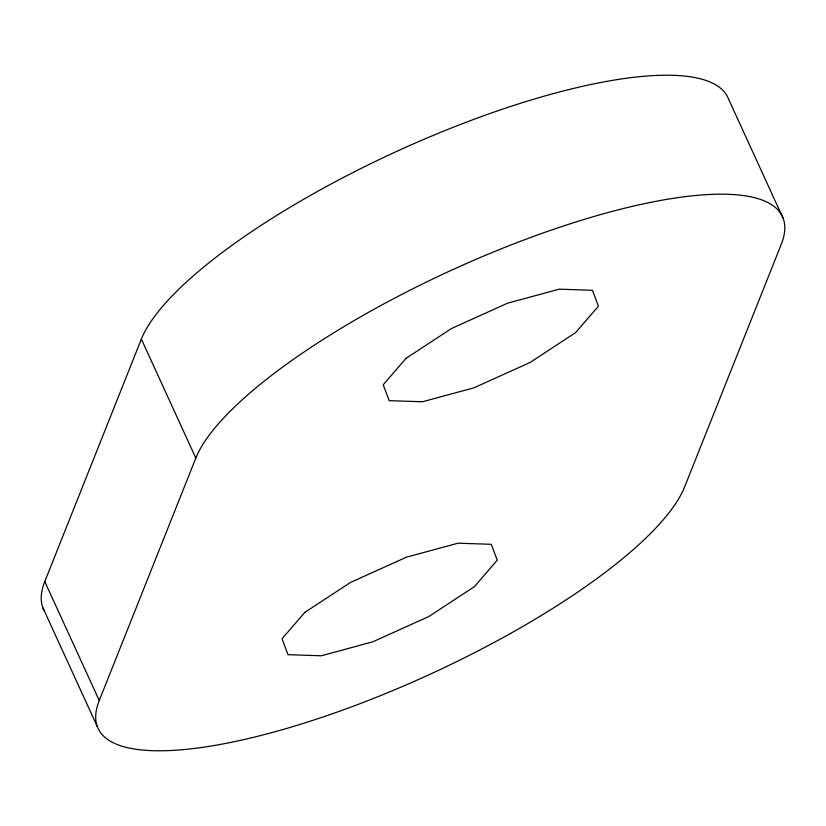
<?xml version="1.0" encoding="UTF-8"?>
<svg xmlns="http://www.w3.org/2000/svg" width="826" height="826" viewBox="0 0 826 826"><rect width="100%" height="100%" fill="white"/><g stroke="black" fill="none" stroke-linecap="round" stroke-linejoin="round"><path stroke-width="1.24" d="M44.346 610.91A323.276 89.105 -24.6 0 1 44.78 581.566L141.36 339.125A323.276 89.105 -24.6 0 1 441.332 132.057A323.276 89.105 -24.6 0 1 728.646 99.296L783.12 218.27M99.254 700.531L195.824 458.089A323.276 89.105 -24.6 0 1 534.391 236.102A323.276 89.105 -24.6 0 1 781.22 244.434L684.64 486.875A323.276 89.105 -24.6 0 1 346.073 708.873A323.276 89.105 -24.6 0 1 99.254 700.531L44.78 581.566M141.36 339.125L195.824 458.089M42.88 607.73L97.354 726.704M406.072 358.319L383.223 384.751L389.211 400.651L422.416 401.777L473.959 387.807L530.024 362.5L575.588 332.63L598.427 306.198L592.448 290.298L559.233 289.172L507.691 303.132L451.636 328.449L406.072 358.319M304.887 612.334L282.038 638.766L288.016 654.677L321.231 655.792L372.774 641.833L428.839 616.526L474.392 586.656L497.242 560.224L491.264 544.313L458.048 543.198L406.506 557.158L350.441 582.464L304.887 612.334"/></g></svg>
